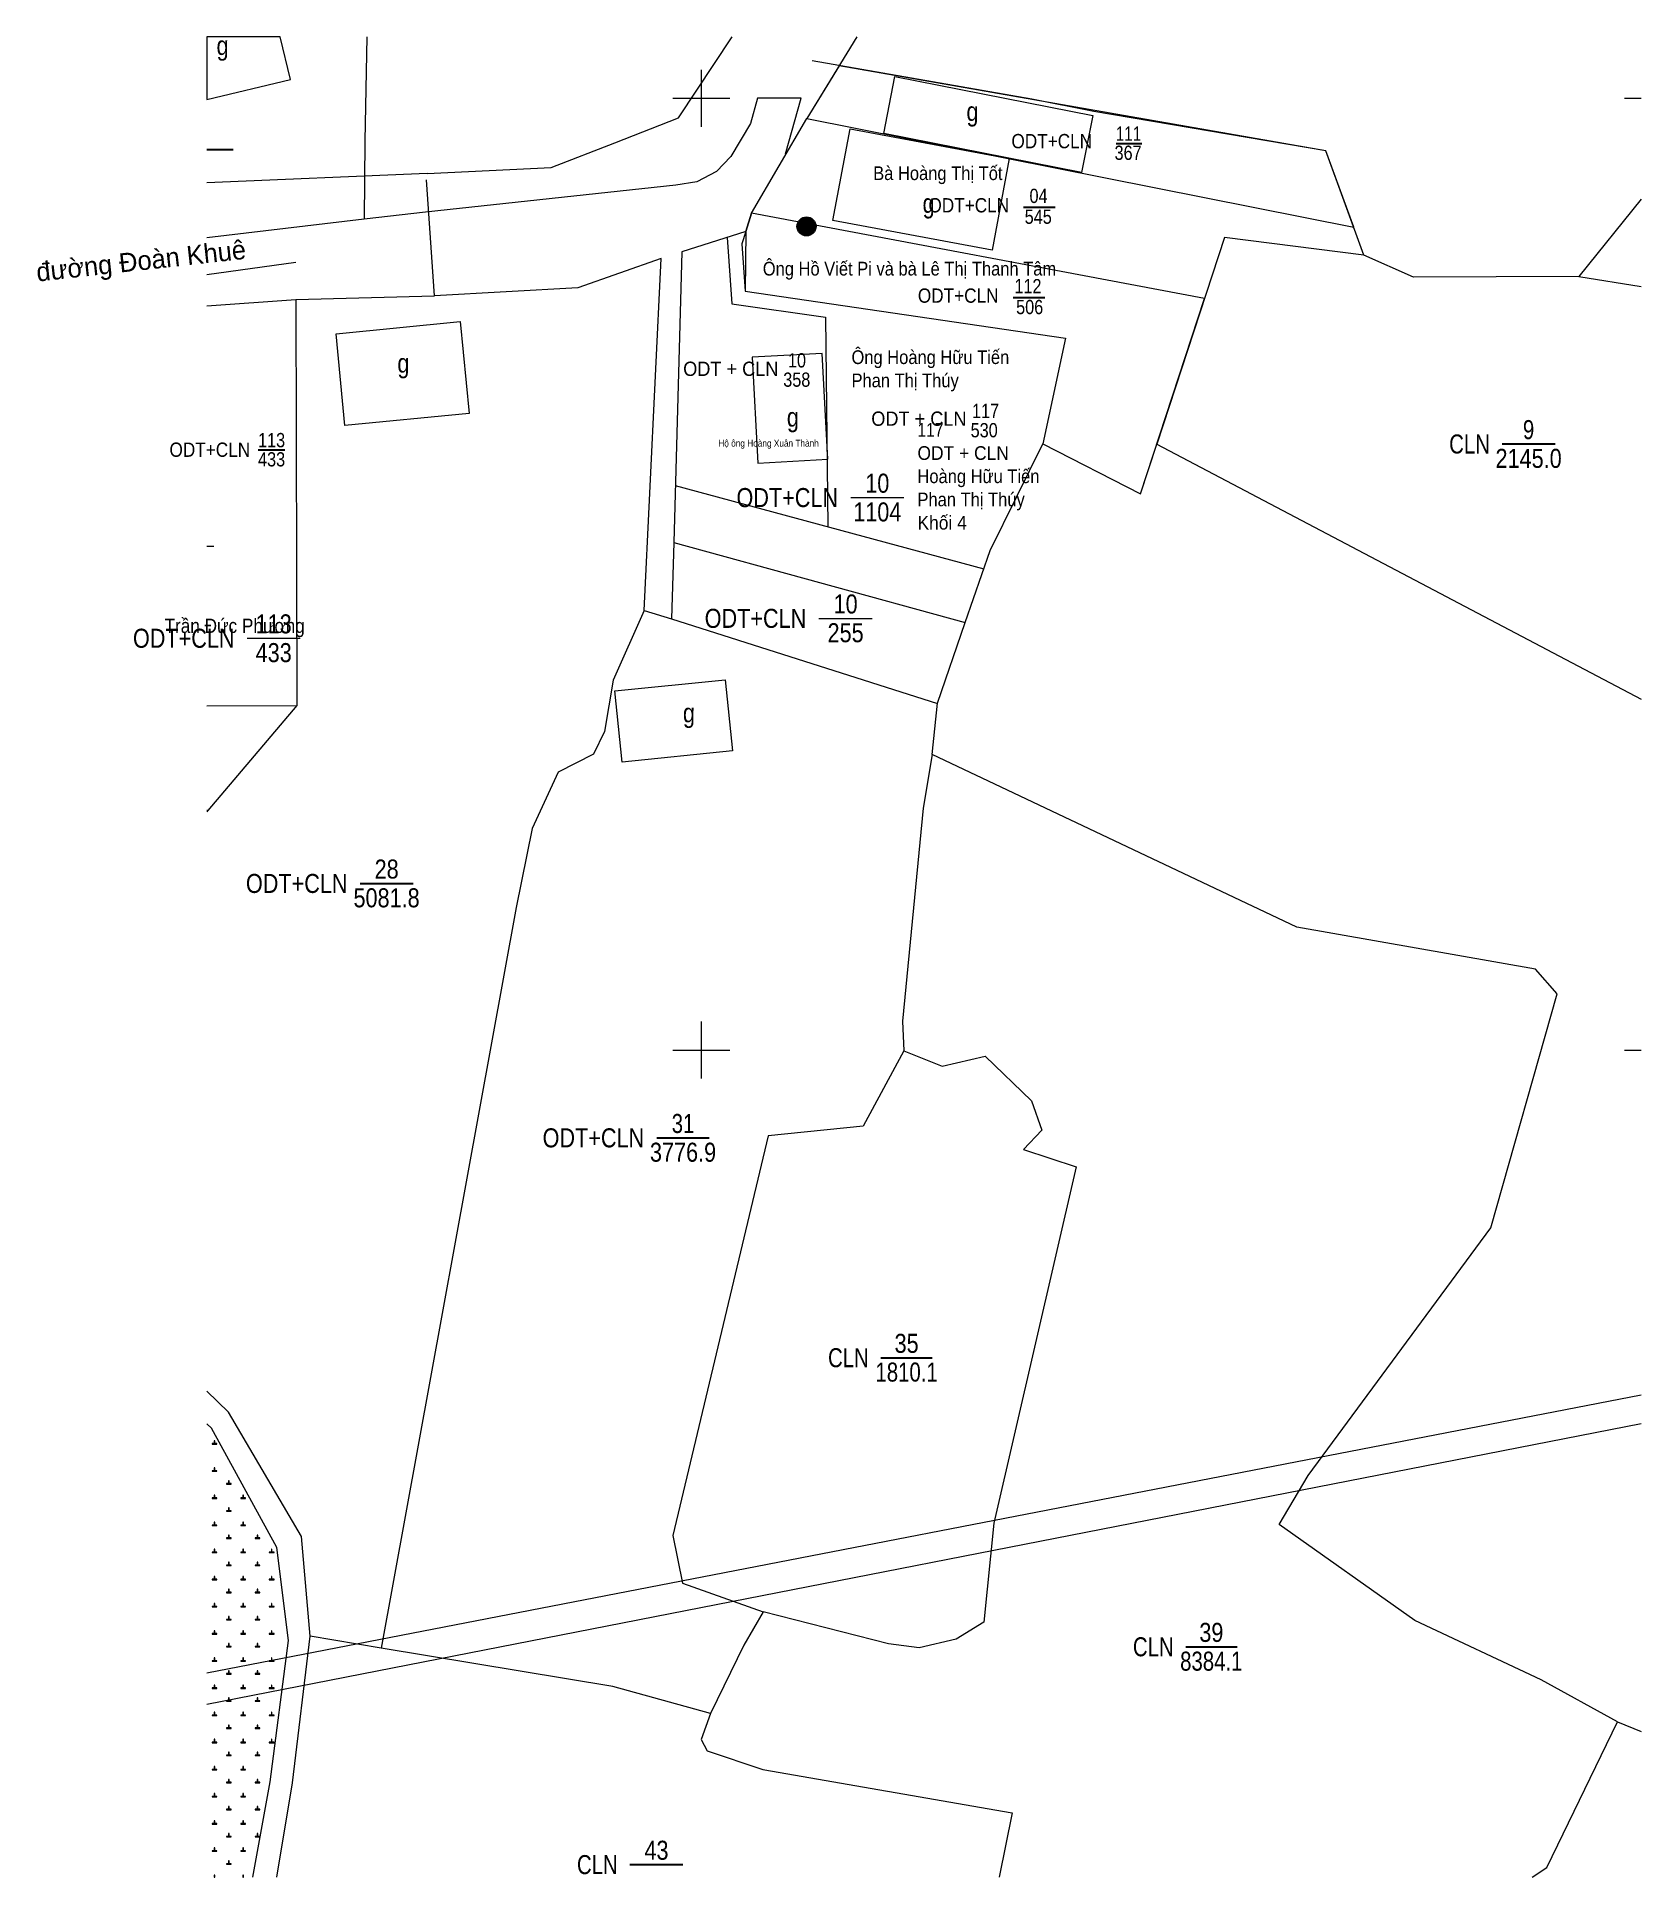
# Model space of a CAD drawing. Header units: metres. Extents: x 550230 to 550399, y 1837813 to 1838006.
import ezdxf
from ezdxf.enums import TextEntityAlignment as Align

# ---------------------------------------------------------------- set-up
doc = ezdxf.new("R2010")
doc.units = ezdxf.units.M
doc.header["$LTSCALE"] = 0.8
doc.linetypes.add('DASH_DOUBLE_DOT', pattern=[9.2, 5, -1.2, 0.3, -1.2, 0.3, -1.2])
for name, color, linetype, lineweight in [('10', 7, 'Continuous', 13), ('13', 7, 'Continuous', 25), ('14', 7, 'Continuous', 13), ('19', 7, 'Continuous', 13), ('2', 7, 'DASH_DOUBLE_DOT', 25), ('23', 7, 'Continuous', 13), ('50', 7, 'Continuous', 13), ('51', 7, 'Continuous', 13), ('61', 7, 'Continuous', 13), ('63', 7, 'Continuous', 13)]:
    doc.layers.add(name, color=color, linetype=linetype, lineweight=lineweight)
for name, color, linetype in [('15', 7, 'Continuous'), ('16', 7, 'Continuous'), ('28', 7, 'Continuous')]:
    doc.layers.add(name, color=color, linetype=linetype)

msp = doc.modelspace()

# ---------------------------------------------------------------- hatches: boundary and pattern name
at = {"layer": '51'}
msp.add_hatch(color=256, dxfattribs=at).paths.add_polyline_path([(550312.04, 1837986.54, 1), (550310.04, 1837986.54, 1)])

# ---------------------------------------------------------------- linework, layer by layer
at = {"layer": '10'}
for p, q in [((550369.61, 1837983.53), (550365.59, 1837994.48)), ((550398.74, 1837989.39), (550392.18, 1837981.28)), ((550392.18, 1837981.28), (550398.74, 1837980.22)), ((550303.2, 1837978.41), (550313.04, 1837976.99)), ((550347.86, 1837963.67), (550398.74, 1837936.88)), ((550297.25, 1837959.32), (550329.68, 1837950.58)), ((550324.24, 1837931.04), (550324.81, 1837936.45)), ((550248.14, 1837925.16), (550248.05, 1837925.02)), ((550280.53, 1837914.97), (550266.36, 1837837.18)), ((550266.36, 1837837.18), (550258.89, 1837838.42)), ((550396.25, 1837829.42), (550398.74, 1837828.39))]:
    msp.add_line(p, q, dxfattribs=at)
for points in [[(550264.85, 1838006.46), (550264.64, 1837995.5), (550264.56, 1837987.29)], [(550365.59, 1837994.48), (550341.22, 1837998.61), (550334.71, 1837999.92), (550311.62, 1838003.94)], [(550302.71, 1837985.37), (550303.2, 1837978.41), (550313.04, 1837976.99), (550313.27, 1837955.01)], [(550369.61, 1837983.53), (550354.96, 1837985.37), (550347.86, 1837963.67)], [(550392.18, 1837981.28), (550374.81, 1837981.21), (550369.61, 1837983.53)], [(550335.87, 1837963.71), (550346.15, 1837958.45), (550347.86, 1837963.67)], [(550293.99, 1837946.19), (550290.74, 1837938.85), (550289.81, 1837933.48), (550288.67, 1837931.1), (550284.95, 1837929.21), (550282.22, 1837923.29), (550280.53, 1837914.97)], [(550324.24, 1837931.04), (550323.31, 1837925.4), (550321.14, 1837903.03), (550321.27, 1837899.91)], [(550396.25, 1837829.42), (550388.22, 1837833.85), (550374.96, 1837840.06), (550360.71, 1837850.16), (550363.76, 1837855.31), (550382.93, 1837881.32), (550389.92, 1837905.9), (550387.63, 1837908.5), (550362.56, 1837912.92), (550324.24, 1837931.04)], [(550321.27, 1837899.91), (550317, 1837892), (550307, 1837891), (550297, 1837849), (550298, 1837844), (550306.5, 1837840.98)], [(550321.27, 1837899.91), (550325.31, 1837898.31), (550329.8, 1837899.36), (550334.67, 1837894.68), (550335.78, 1837891.59), (550333.85, 1837889.55), (550339.36, 1837887.72), (550330.72, 1837850.3), (550329.69, 1837839.88), (550326.78, 1837838.12), (550322.88, 1837837.2), (550319.64, 1837837.61), (550306.5, 1837840.98)], [(550306.5, 1837840.98), (550304.47, 1837837.48), (550300.94, 1837830.29)], [(550300.94, 1837830.29), (550290.71, 1837833.15), (550266.36, 1837837.18)], [(550300.94, 1837830.29), (550299.98, 1837827.56), (550300.6, 1837826.36), (550306.46, 1837824.42), (550332.65, 1837819.86), (550331.28, 1837813.1)], [(550387.3, 1837813.1), (550388.81, 1837814.13), (550396.25, 1837829.42)]]:
    msp.add_lwpolyline(points, dxfattribs=at)
for points in [[(550311.09, 1837997.86), (550368.55, 1837986.46), (550365.59, 1837994.48), (550314.47, 1838003.41)], [(550304.61, 1837979.72), (550338.25, 1837974.8), (550335.87, 1837963.71), (550346.15, 1837958.45), (550352.86, 1837978.95), (550305.28, 1837987.94), (550304.66, 1837985.99)]]:
    msp.add_lwpolyline(points, close=True, dxfattribs=at)
at = {"layer": '13'}
for p, q in [((550248.05, 1837994.61), (550250.81, 1837994.61)), ((550384.13, 1837963.68), (550389.69, 1837963.68)), ((550264.14, 1837917.51), (550269.7, 1837917.51)), ((550295.31, 1837890.78), (550300.83, 1837890.78)), ((550318.86, 1837867.68), (550324.26, 1837867.68)), ((550350.88, 1837837.31), (550356.28, 1837837.31)), ((550292.49, 1837814.42), (550298.05, 1837814.42))]:
    msp.add_line(p, q, dxfattribs=at)
at = {"layer": '14'}
for points in [[(550255.74, 1838006.46), (550248.05, 1838006.46), (550248.05, 1837999.86)], [(550248.05, 1837999.86), (550256.83, 1838001.98), (550255.74, 1838006.46)]]:
    msp.add_lwpolyline(points, dxfattribs=at)
for points in [[(550320.33, 1838002.3), (550341.12, 1837998.19), (550339.94, 1837992.2), (550319.15, 1837996.31)], [(550330.54, 1837984.03), (550313.82, 1837987.15), (550315.62, 1837996.79), (550332.34, 1837993.67)], [(550262.55, 1837965.63), (550261.61, 1837975.27), (550274.67, 1837976.54), (550275.61, 1837966.9)], [(550312.68, 1837973.2), (550305.33, 1837972.81), (550305.92, 1837961.68), (550313.27, 1837962.07)], [(550291.67, 1837930.26), (550290.92, 1837937.73), (550302.51, 1837938.9), (550303.26, 1837931.43)]]:
    msp.add_lwpolyline(points, close=True, dxfattribs=at)
at = {"layer": '19'}
for points in [[(550248.6, 1837858.61), (550249.1, 1837858.61), (550249.1, 1837858.66), (550248.88, 1837858.66), (550248.88, 1837858.96), (550248.82, 1837858.96), (550248.82, 1837858.66), (550248.6, 1837858.66)], [(550248.6, 1837855.75), (550249.1, 1837855.75), (550249.1, 1837855.8), (550248.88, 1837855.8), (550248.88, 1837856.11), (550248.82, 1837856.11), (550248.82, 1837855.8), (550248.6, 1837855.8)], [(550250.1, 1837854.4), (550250.6, 1837854.4), (550250.6, 1837854.45), (550250.38, 1837854.45), (550250.38, 1837854.75), (550250.32, 1837854.75), (550250.32, 1837854.45), (550250.1, 1837854.45)], [(550248.6, 1837852.9), (550249.1, 1837852.9), (550249.1, 1837852.95), (550248.88, 1837852.95), (550248.88, 1837853.25), (550248.82, 1837853.25), (550248.82, 1837852.95), (550248.6, 1837852.95)], [(550251.6, 1837852.9), (550252.1, 1837852.9), (550252.1, 1837852.95), (550251.88, 1837852.95), (550251.88, 1837853.25), (550251.82, 1837853.25), (550251.82, 1837852.95), (550251.6, 1837852.95)], [(550248.6, 1837850.05), (550249.1, 1837850.05), (550249.1, 1837850.1), (550248.88, 1837850.1), (550248.88, 1837850.4), (550248.82, 1837850.4), (550248.82, 1837850.1), (550248.6, 1837850.1)], [(550250.1, 1837851.55), (550250.6, 1837851.55), (550250.6, 1837851.6), (550250.38, 1837851.6), (550250.38, 1837851.9), (550250.32, 1837851.9), (550250.32, 1837851.6), (550250.1, 1837851.6)], [(550251.6, 1837850.05), (550252.1, 1837850.05), (550252.1, 1837850.1), (550251.88, 1837850.1), (550251.88, 1837850.4), (550251.82, 1837850.4), (550251.82, 1837850.1), (550251.6, 1837850.1)], [(550250.1, 1837848.7), (550250.6, 1837848.7), (550250.6, 1837848.75), (550250.38, 1837848.75), (550250.38, 1837849.05), (550250.32, 1837849.05), (550250.32, 1837848.75), (550250.1, 1837848.75)], [(550253.1, 1837848.7), (550253.6, 1837848.7), (550253.6, 1837848.75), (550253.38, 1837848.75), (550253.38, 1837849.05), (550253.32, 1837849.05), (550253.32, 1837848.75), (550253.1, 1837848.75)], [(550248.6, 1837847.2), (550249.1, 1837847.2), (550249.1, 1837847.25), (550248.88, 1837847.25), (550248.88, 1837847.55), (550248.82, 1837847.55), (550248.82, 1837847.25), (550248.6, 1837847.25)], [(550250.1, 1837845.85), (550250.6, 1837845.85), (550250.6, 1837845.9), (550250.38, 1837845.9), (550250.38, 1837846.2), (550250.32, 1837846.2), (550250.32, 1837845.9), (550250.1, 1837845.9)], [(550251.6, 1837847.2), (550252.1, 1837847.2), (550252.1, 1837847.25), (550251.88, 1837847.25), (550251.88, 1837847.55), (550251.82, 1837847.55), (550251.82, 1837847.25), (550251.6, 1837847.25)], [(550253.1, 1837845.85), (550253.6, 1837845.85), (550253.6, 1837845.9), (550253.38, 1837845.9), (550253.38, 1837846.2), (550253.32, 1837846.2), (550253.32, 1837845.9), (550253.1, 1837845.9)], [(550254.6, 1837847.2), (550255.1, 1837847.2), (550255.1, 1837847.25), (550254.88, 1837847.25), (550254.88, 1837847.55), (550254.82, 1837847.55), (550254.82, 1837847.25), (550254.6, 1837847.25)], [(550248.6, 1837844.35), (550249.1, 1837844.35), (550249.1, 1837844.4), (550248.88, 1837844.4), (550248.88, 1837844.7), (550248.82, 1837844.7), (550248.82, 1837844.4), (550248.6, 1837844.4)], [(550251.6, 1837844.35), (550252.1, 1837844.35), (550252.1, 1837844.4), (550251.88, 1837844.4), (550251.88, 1837844.7), (550251.82, 1837844.7), (550251.82, 1837844.4), (550251.6, 1837844.4)], [(550254.6, 1837844.35), (550255.1, 1837844.35), (550255.1, 1837844.4), (550254.88, 1837844.4), (550254.88, 1837844.7), (550254.82, 1837844.7), (550254.82, 1837844.4), (550254.6, 1837844.4)], [(550250.1, 1837842.99), (550250.6, 1837842.99), (550250.6, 1837843.04), (550250.38, 1837843.04), (550250.38, 1837843.35), (550250.32, 1837843.35), (550250.32, 1837843.04), (550250.1, 1837843.04)], [(550253.1, 1837842.99), (550253.6, 1837842.99), (550253.6, 1837843.04), (550253.38, 1837843.04), (550253.38, 1837843.35), (550253.32, 1837843.35), (550253.32, 1837843.04), (550253.1, 1837843.04)], [(550248.6, 1837841.49), (550249.1, 1837841.49), (550249.1, 1837841.54), (550248.88, 1837841.54), (550248.88, 1837841.85), (550248.82, 1837841.85), (550248.82, 1837841.54), (550248.6, 1837841.54)], [(550250.1, 1837840.14), (550250.6, 1837840.14), (550250.6, 1837840.19), (550250.38, 1837840.19), (550250.38, 1837840.49), (550250.32, 1837840.49), (550250.32, 1837840.19), (550250.1, 1837840.19)], [(550251.6, 1837841.49), (550252.1, 1837841.49), (550252.1, 1837841.54), (550251.88, 1837841.54), (550251.88, 1837841.85), (550251.82, 1837841.85), (550251.82, 1837841.54), (550251.6, 1837841.54)], [(550253.1, 1837840.14), (550253.6, 1837840.14), (550253.6, 1837840.19), (550253.38, 1837840.19), (550253.38, 1837840.49), (550253.32, 1837840.49), (550253.32, 1837840.19), (550253.1, 1837840.19)], [(550254.6, 1837841.49), (550255.1, 1837841.49), (550255.1, 1837841.54), (550254.88, 1837841.54), (550254.88, 1837841.85), (550254.82, 1837841.85), (550254.82, 1837841.54), (550254.6, 1837841.54)], [(550248.6, 1837838.64), (550249.1, 1837838.64), (550249.1, 1837838.69), (550248.88, 1837838.69), (550248.88, 1837838.99), (550248.82, 1837838.99), (550248.82, 1837838.69), (550248.6, 1837838.69)], [(550251.6, 1837838.64), (550252.1, 1837838.64), (550252.1, 1837838.69), (550251.88, 1837838.69), (550251.88, 1837838.99), (550251.82, 1837838.99), (550251.82, 1837838.69), (550251.6, 1837838.69)], [(550254.6, 1837838.64), (550255.1, 1837838.64), (550255.1, 1837838.69), (550254.88, 1837838.69), (550254.88, 1837838.99), (550254.82, 1837838.99), (550254.82, 1837838.69), (550254.6, 1837838.69)], [(550250.1, 1837837.29), (550250.6, 1837837.29), (550250.6, 1837837.34), (550250.38, 1837837.34), (550250.38, 1837837.64), (550250.32, 1837837.64), (550250.32, 1837837.34), (550250.1, 1837837.34)], [(550253.1, 1837837.29), (550253.6, 1837837.29), (550253.6, 1837837.34), (550253.38, 1837837.34), (550253.38, 1837837.64), (550253.32, 1837837.64), (550253.32, 1837837.34), (550253.1, 1837837.34)], [(550248.6, 1837835.79), (550249.1, 1837835.79), (550249.1, 1837835.84), (550248.88, 1837835.84), (550248.88, 1837836.14), (550248.82, 1837836.14), (550248.82, 1837835.84), (550248.6, 1837835.84)], [(550250.1, 1837834.44), (550250.6, 1837834.44), (550250.6, 1837834.49), (550250.38, 1837834.49), (550250.38, 1837834.79), (550250.32, 1837834.79), (550250.32, 1837834.49), (550250.1, 1837834.49)], [(550251.6, 1837835.79), (550252.1, 1837835.79), (550252.1, 1837835.84), (550251.88, 1837835.84), (550251.88, 1837836.14), (550251.82, 1837836.14), (550251.82, 1837835.84), (550251.6, 1837835.84)], [(550253.1, 1837834.44), (550253.6, 1837834.44), (550253.6, 1837834.49), (550253.38, 1837834.49), (550253.38, 1837834.79), (550253.32, 1837834.79), (550253.32, 1837834.49), (550253.1, 1837834.49)], [(550254.6, 1837835.79), (550255.1, 1837835.79), (550255.1, 1837835.84), (550254.88, 1837835.84), (550254.88, 1837836.14), (550254.82, 1837836.14), (550254.82, 1837835.84), (550254.6, 1837835.84)], [(550248.6, 1837832.94), (550249.1, 1837832.94), (550249.1, 1837832.99), (550248.88, 1837832.99), (550248.88, 1837833.29), (550248.82, 1837833.29), (550248.82, 1837832.99), (550248.6, 1837832.99)], [(550251.6, 1837832.94), (550252.1, 1837832.94), (550252.1, 1837832.99), (550251.88, 1837832.99), (550251.88, 1837833.29), (550251.82, 1837833.29), (550251.82, 1837832.99), (550251.6, 1837832.99)], [(550254.6, 1837832.94), (550255.1, 1837832.94), (550255.1, 1837832.99), (550254.88, 1837832.99), (550254.88, 1837833.29), (550254.82, 1837833.29), (550254.82, 1837832.99), (550254.6, 1837832.99)], [(550250.1, 1837831.59), (550250.6, 1837831.59), (550250.6, 1837831.64), (550250.38, 1837831.64), (550250.38, 1837831.94), (550250.32, 1837831.94), (550250.32, 1837831.64), (550250.1, 1837831.64)], [(550253.1, 1837831.59), (550253.6, 1837831.59), (550253.6, 1837831.64), (550253.38, 1837831.64), (550253.38, 1837831.94), (550253.32, 1837831.94), (550253.32, 1837831.64), (550253.1, 1837831.64)], [(550248.6, 1837830.09), (550249.1, 1837830.09), (550249.1, 1837830.14), (550248.88, 1837830.14), (550248.88, 1837830.44), (550248.82, 1837830.44), (550248.82, 1837830.14), (550248.6, 1837830.14)], [(550250.1, 1837828.73), (550250.6, 1837828.73), (550250.6, 1837828.78), (550250.38, 1837828.78), (550250.38, 1837829.09), (550250.32, 1837829.09), (550250.32, 1837828.78), (550250.1, 1837828.78)], [(550251.6, 1837830.09), (550252.1, 1837830.09), (550252.1, 1837830.14), (550251.88, 1837830.14), (550251.88, 1837830.44), (550251.82, 1837830.44), (550251.82, 1837830.14), (550251.6, 1837830.14)], [(550253.1, 1837828.73), (550253.6, 1837828.73), (550253.6, 1837828.78), (550253.38, 1837828.78), (550253.38, 1837829.09), (550253.32, 1837829.09), (550253.32, 1837828.78), (550253.1, 1837828.78)], [(550254.6, 1837830.09), (550255.1, 1837830.09), (550255.1, 1837830.14), (550254.88, 1837830.14), (550254.88, 1837830.44), (550254.82, 1837830.44), (550254.82, 1837830.14), (550254.6, 1837830.14)], [(550248.6, 1837827.23), (550249.1, 1837827.23), (550249.1, 1837827.28), (550248.88, 1837827.28), (550248.88, 1837827.59), (550248.82, 1837827.59), (550248.82, 1837827.28), (550248.6, 1837827.28)], [(550251.6, 1837827.23), (550252.1, 1837827.23), (550252.1, 1837827.28), (550251.88, 1837827.28), (550251.88, 1837827.59), (550251.82, 1837827.59), (550251.82, 1837827.28), (550251.6, 1837827.28)], [(550254.6, 1837827.23), (550255.1, 1837827.23), (550255.1, 1837827.28), (550254.88, 1837827.28), (550254.88, 1837827.59), (550254.82, 1837827.59), (550254.82, 1837827.28), (550254.6, 1837827.28)], [(550250.1, 1837825.88), (550250.6, 1837825.88), (550250.6, 1837825.93), (550250.38, 1837825.93), (550250.38, 1837826.23), (550250.32, 1837826.23), (550250.32, 1837825.93), (550250.1, 1837825.93)], [(550253.1, 1837825.88), (550253.6, 1837825.88), (550253.6, 1837825.93), (550253.38, 1837825.93), (550253.38, 1837826.23), (550253.32, 1837826.23), (550253.32, 1837825.93), (550253.1, 1837825.93)], [(550248.6, 1837824.38), (550249.1, 1837824.38), (550249.1, 1837824.43), (550248.88, 1837824.43), (550248.88, 1837824.73), (550248.82, 1837824.73), (550248.82, 1837824.43), (550248.6, 1837824.43)], [(550250.1, 1837823.03), (550250.6, 1837823.03), (550250.6, 1837823.08), (550250.38, 1837823.08), (550250.38, 1837823.38), (550250.32, 1837823.38), (550250.32, 1837823.08), (550250.1, 1837823.08)], [(550251.6, 1837824.38), (550252.1, 1837824.38), (550252.1, 1837824.43), (550251.88, 1837824.43), (550251.88, 1837824.73), (550251.82, 1837824.73), (550251.82, 1837824.43), (550251.6, 1837824.43)], [(550253.1, 1837823.03), (550253.6, 1837823.03), (550253.6, 1837823.08), (550253.38, 1837823.08), (550253.38, 1837823.38), (550253.32, 1837823.38), (550253.32, 1837823.08), (550253.1, 1837823.08)], [(550248.6, 1837821.53), (550249.1, 1837821.53), (550249.1, 1837821.58), (550248.88, 1837821.58), (550248.88, 1837821.88), (550248.82, 1837821.88), (550248.82, 1837821.58), (550248.6, 1837821.58)], [(550251.6, 1837821.53), (550252.1, 1837821.53), (550252.1, 1837821.58), (550251.88, 1837821.58), (550251.88, 1837821.88), (550251.82, 1837821.88), (550251.82, 1837821.58), (550251.6, 1837821.58)], [(550250.1, 1837820.18), (550250.6, 1837820.18), (550250.6, 1837820.23), (550250.38, 1837820.23), (550250.38, 1837820.53), (550250.32, 1837820.53), (550250.32, 1837820.23), (550250.1, 1837820.23)], [(550253.1, 1837820.18), (550253.6, 1837820.18), (550253.6, 1837820.23), (550253.38, 1837820.23), (550253.38, 1837820.53), (550253.32, 1837820.53), (550253.32, 1837820.23), (550253.1, 1837820.23)], [(550248.6, 1837818.68), (550249.1, 1837818.68), (550249.1, 1837818.73), (550248.88, 1837818.73), (550248.88, 1837819.03), (550248.82, 1837819.03), (550248.82, 1837818.73), (550248.6, 1837818.73)], [(550250.1, 1837817.33), (550250.6, 1837817.33), (550250.6, 1837817.38), (550250.38, 1837817.38), (550250.38, 1837817.68), (550250.32, 1837817.68), (550250.32, 1837817.38), (550250.1, 1837817.38)], [(550251.6, 1837818.68), (550252.1, 1837818.68), (550252.1, 1837818.73), (550251.88, 1837818.73), (550251.88, 1837819.03), (550251.82, 1837819.03), (550251.82, 1837818.73), (550251.6, 1837818.73)], [(550253.1, 1837817.33), (550253.6, 1837817.33), (550253.6, 1837817.38), (550253.38, 1837817.38), (550253.38, 1837817.68), (550253.32, 1837817.68), (550253.32, 1837817.38), (550253.1, 1837817.38)], [(550248.6, 1837815.83), (550249.1, 1837815.83), (550249.1, 1837815.88), (550248.88, 1837815.88), (550248.88, 1837816.18), (550248.82, 1837816.18), (550248.82, 1837815.88), (550248.6, 1837815.88)], [(550251.6, 1837815.83), (550252.1, 1837815.83), (550252.1, 1837815.88), (550251.88, 1837815.88), (550251.88, 1837816.18), (550251.82, 1837816.18), (550251.82, 1837815.88), (550251.6, 1837815.88)], [(550248.82, 1837813.1), (550248.88, 1837813.1), (550248.88, 1837813.33), (550248.82, 1837813.33)], [(550250.1, 1837814.47), (550250.6, 1837814.47), (550250.6, 1837814.52), (550250.38, 1837814.52), (550250.38, 1837814.83), (550250.32, 1837814.83), (550250.32, 1837814.52), (550250.1, 1837814.52)], [(550251.82, 1837813.1), (550251.88, 1837813.1), (550251.88, 1837813.33), (550251.82, 1837813.33)]]:
    msp.add_lwpolyline(points, close=True, dxfattribs=at)
at = {"layer": '2'}
for p, q in [((550343.58, 1837995.24), (550346.28, 1837995.24)), ((550333.85, 1837988.55), (550337.18, 1837988.55)), ((550332.74, 1837979.06), (550336.07, 1837979.06)), ((550253.44, 1837963.08), (550256.22, 1837963.08))]:
    msp.add_line(p, q, dxfattribs=at)
at = {"layer": '23'}
for p, q in [((550316.33, 1838006.46), (550311.09, 1837997.86)), ((550308.82, 1837994.17), (550310.49, 1838000)), ((550271.2, 1837992.1), (550248.05, 1837991.11)), ((550248.05, 1837981.49), (550257.39, 1837982.78)), ((550248.05, 1837978.19), (550257.4, 1837978.85)), ((550257.4, 1837978.85), (550271.96, 1837979.25)), ((550248.05, 1837936.18), (550257.51, 1837936.2)), ((550248.14, 1837925.16), (550248.05, 1837925.18))]:
    msp.add_line(p, q, dxfattribs=at)
for points in [[(550310.49, 1838000), (550305.9, 1838000), (550305.15, 1837997.34), (550303.1, 1837993.89), (550301.6, 1837992.31), (550299.53, 1837991.22), (550297.3, 1837990.88), (550271.02, 1837988.05), (550264.56, 1837987.29), (550248.05, 1837985.35)], [(550295.78, 1837983.18), (550287, 1837980.09), (550271.96, 1837979.25), (550271.11, 1837991.44)], [(550257.4, 1837978.85), (550257.51, 1837936.2), (550248.14, 1837925.16)], [(550258.89, 1837838.42), (550257.97, 1837848.89), (550250.32, 1837861.96), (550248.05, 1837864.17)], [(550252.88, 1837813.1), (550254.69, 1837823.13), (550256.63, 1837837.97), (550255.39, 1837847.75), (550248.51, 1837860.27), (550248.05, 1837860.72)], [(550255.4, 1837813.1), (550257.04, 1837823.02), (550258.89, 1837838.42)]]:
    msp.add_lwpolyline(points, dxfattribs=at)
at = {"layer": '50'}
for p, q in [((550248.05, 1837834.58), (550398.74, 1837863.78)), ((550398.74, 1837860.72), (550248.05, 1837831.23))]:
    msp.add_line(p, q, dxfattribs=at)
at = {"layer": '51'}
msp.add_circle((550311.04, 1837986.54), 1, dxfattribs=at)
at = {"layer": '61'}
for p, q in [((550305.28, 1837987.94), (550304.66, 1837985.99)), ((550304.66, 1837985.99), (550297.94, 1837983.86)), ((550304.66, 1837985.99), (550304.25, 1837984.71)), ((550293.99, 1837946.19), (550295.78, 1837983.18)), ((550315.69, 1837958.05), (550321.27, 1837958.05)), ((550248.05, 1837952.95), (550248.77, 1837952.95)), ((550297.09, 1837953.32), (550327.72, 1837944.91)), ((550293.99, 1837946.19), (550296.86, 1837945.32)), ((550312.35, 1837945.36), (550317.93, 1837945.36)), ((550324.81, 1837936.45), (550327.72, 1837944.91)), ((550252.28, 1837943.27), (550257.84, 1837943.27)), ((550252.28, 1837943.27), (550257.84, 1837943.27))]:
    msp.add_line(p, q, dxfattribs=at)
for points in [[(550271.2, 1837992.1), (550284.22, 1837992.74), (550290.91, 1837995.33), (550297.58, 1837997.93), (550303.22, 1838006.46)], [(550304.66, 1837985.99), (550305.28, 1837987.94), (550311.09, 1837997.86), (550368.55, 1837986.46)], [(550297.94, 1837983.86), (550297.09, 1837953.32), (550296.86, 1837945.32)], [(550304.25, 1837984.71), (550304.61, 1837979.72), (550338.25, 1837974.8), (550335.87, 1837963.71)], [(550327.72, 1837944.91), (550330.34, 1837952.5), (550335.87, 1837963.71)], [(550296.86, 1837945.32), (550324.79, 1837936.4), (550324.81, 1837936.45)]]:
    msp.add_lwpolyline(points, dxfattribs=at)
at = {"layer": '63'}
for p, q in [((550300, 1837997), (550300, 1838003)), ((550297, 1838000), (550303, 1838000)), ((550397, 1838000), (550398.74, 1838000)), ((550300, 1837897), (550300, 1837903)), ((550297, 1837900), (550303, 1837900)), ((550397, 1837900), (550398.74, 1837900))]:
    msp.add_line(p, q, dxfattribs=at)

# ---------------------------------------------------------------- texts
at = {"layer": '13'}
for s, width, p in [('9', 0.8, (550386.91, 1837964.19)), ('2145.0', 0.85, (550386.91, 1837961.17)), ('28', 0.85, (550266.93, 1837918.02)), ('5081.8', 0.85, (550266.92, 1837915)), ('31', 0.8, (550298.07, 1837891.29)), ('3776.9', 0.85, (550298.07, 1837888.27)), ('35', 0.85, (550321.56, 1837868.19)), ('1810.1', 0.8, (550321.56, 1837865.17)), ('39', 0.85, (550353.58, 1837837.82)), ('8384.1', 0.8, (550353.57, 1837834.8)), ('43', 0.85, (550295.28, 1837814.93))]:
    msp.add_text(s, height=2, dxfattribs=dict(at, width=width)).set_placement(p, align=Align.CENTER)
for s, width, p in [('CLN ', 0.8, (550383.44, 1837962.68)), ('ODT+CLN ', 0.85, (550263.45, 1837916.51)), ('ODT+CLN ', 0.85, (550294.62, 1837889.78)), ('CLN ', 0.8, (550318.18, 1837866.68)), ('CLN ', 0.8, (550350.21, 1837836.31)), ('CLN ', 0.8, (550291.8, 1837813.42))]:
    msp.add_text(s, height=2, dxfattribs=dict(at, width=width)).set_placement(p, align=Align.RIGHT)
at = {"layer": '15'}
for s, width, p in [('117', 0.85, (550322.7, 1837964.45)), ('ODT + CLN', 0.95, (550322.7, 1837962.01)), ('Hoàng Hữu Tiến ', 0.9, (550322.7, 1837959.57)), ('Phan Thị Thúy', 0.9, (550322.7, 1837957.13)), ('Khối 4', 0.95, (550322.7, 1837954.69))]:
    msp.add_text(s, height=1.44, dxfattribs=dict(at, width=width)).set_placement(p)
at = {"layer": '16', "width": 0.85}
for p in [(550249.69, 1838004.54), (550328.48, 1837997.62), (550323.87, 1837987.96), (550268.69, 1837971.17), (550309.61, 1837965.5), (550298.69, 1837934.43)]:
    msp.add_text('g', height=2, dxfattribs=at).set_placement(p, align=Align.CENTER)
at = {"layer": '2'}
for s, width, p in [('111', 0.8, (550344.87, 1837995.54)), ('367', 0.85, (550344.83, 1837993.53)), ('04', 0.85, (550335.42, 1837989)), ('545', 0.85, (550335.39, 1837986.81)), ('112', 0.85, (550334.31, 1837979.51)), ('506', 0.85, (550334.49, 1837977.32)), ('ODT + CLN', 0.95, (550303.09, 1837970.83)), ('10', 0.85, (550310.04, 1837971.72)), ('358', 0.85, (550310.02, 1837969.69)), ('ODT + CLN', 0.95, (550322.85, 1837965.59)), ('117', 0.85, (550329.85, 1837966.4)), ('113', 0.85, (550254.84, 1837963.34)), ('530', 0.85, (550329.71, 1837964.38)), ('433', 0.85, (550254.84, 1837961.32))]:
    msp.add_text(s, height=1.5, dxfattribs=dict(at, width=width)).set_placement(p, align=Align.CENTER)
at = {"layer": '2', "width": 0.9}
for s, p in [('ODT+CLN ', (550341.55, 1837994.75)), ('ODT+CLN ', (550332.83, 1837988.01)), ('ODT+CLN ', (550331.72, 1837978.52)), ('ODT+CLN ', (550253.09, 1837962.33)), ('Trần Đức Phương', (550258.33, 1837943.83))]:
    msp.add_text(s, height=1.5, dxfattribs=at).set_placement(p, align=Align.RIGHT)
for s, height, p in [('Bà Hoàng Thị Tốt', 1.44, (550318.05, 1837991.41)), ('Ông Hồ Viết Pi và bà Lê Thị Thanh Tâm', 1.44, (550306.45, 1837981.38)), ('Ông Hoàng Hữu Tiến ', 1.44, (550315.77, 1837972.08)), ('Phan Thị Thúy', 1.44, (550315.77, 1837969.64)), ('Hộ ông Hoàng Xuân Thành', 0.72, (550301.78, 1837963.4))]:
    msp.add_text(s, height=height, dxfattribs=at).set_placement(p)
at = {"layer": '28'}
msp.add_text('đường Đoàn Khuê', height=2, rotation=6.237, dxfattribs=at).set_placement((550241.23, 1837981.94), align=Align.CENTER)
at = {"layer": '61', "width": 0.85}
for s, p in [('10', (550318.48, 1837958.56)), ('1104', (550318.48, 1837955.54)), ('10', (550315.15, 1837945.87)), ('113', (550255.06, 1837943.78)), ('113', (550255.06, 1837943.78)), ('255', (550315.15, 1837942.85)), ('433', (550255.06, 1837940.76)), ('433', (550255.06, 1837940.76))]:
    msp.add_text(s, height=2, dxfattribs=at).set_placement(p, align=Align.CENTER)
for p in [(550314.99, 1837957.05), (550311.65, 1837944.36), (550251.58, 1837942.27), (550251.58, 1837942.27)]:
    msp.add_text('ODT+CLN ', height=2, dxfattribs=at).set_placement(p, align=Align.RIGHT)

doc.saveas('drawing.dxf')
